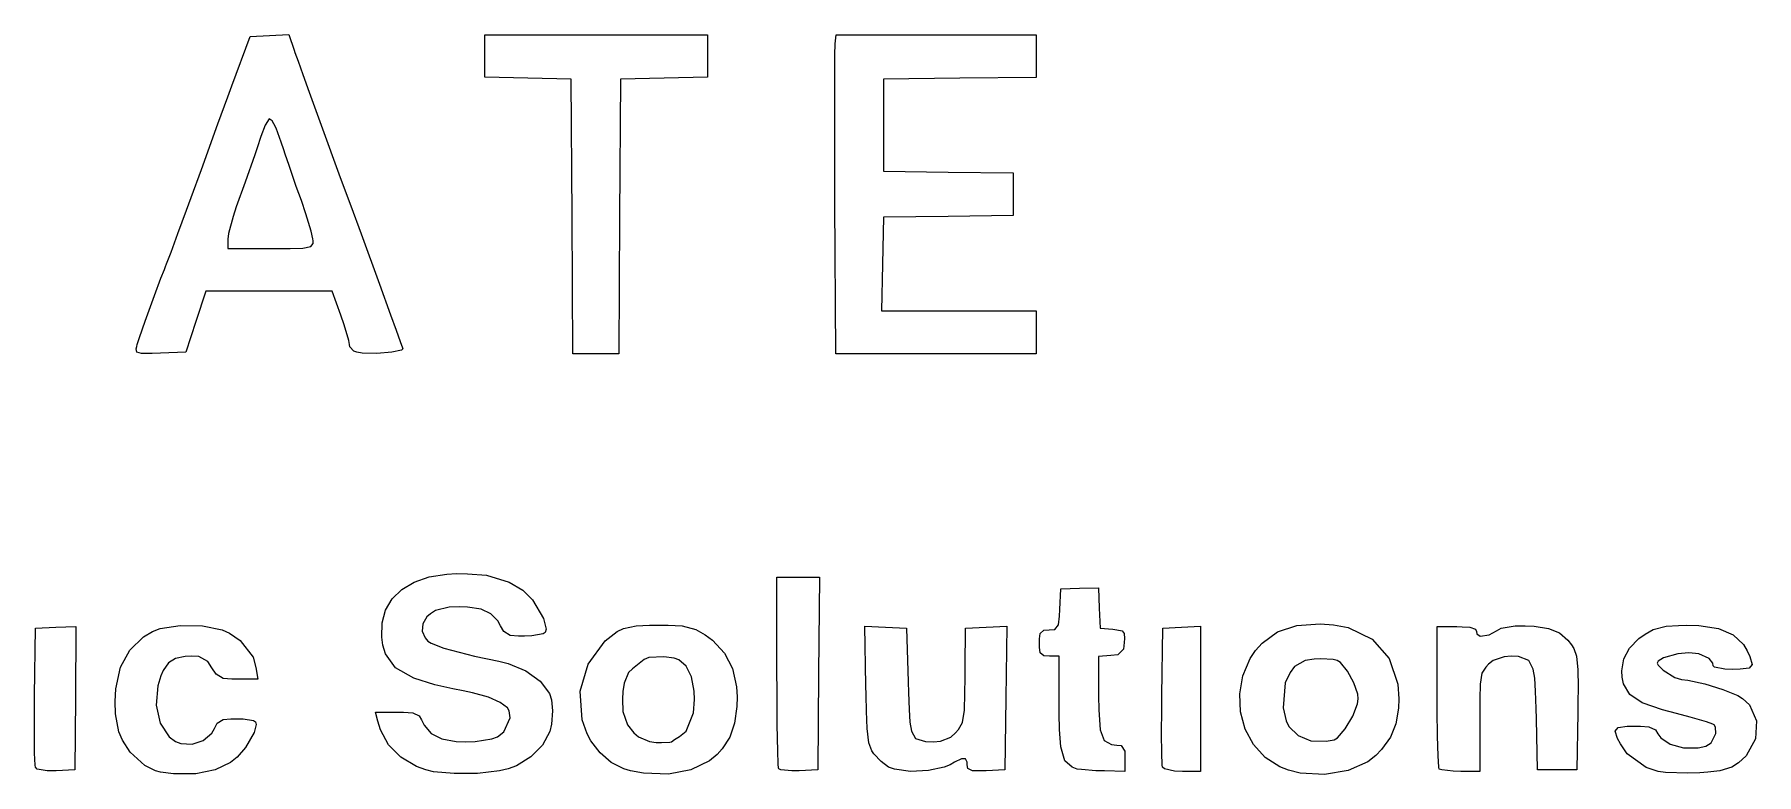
# Model space of a CAD drawing. Extents: x 217 to 1786, y 3 to 614.
# Drawn here: x 1262 to 1786, y 3 to 228 of the extents above; entities that cross this region are included whole.
import ezdxf

# ---------------------------------------------------------------- set-up
doc = ezdxf.new("R2010")
doc.units = 0

msp = doc.modelspace()

# ---------------------------------------------------------------- linework, layer by layer
for p, q in [((1322.269902, 212.497139), (1327.767926, 227.497139)), ((1327.767926, 227.497139), (1333.679526, 227.78955)), ((1333.679526, 227.78955), (1339.591127, 228.081961)), ((1339.591127, 228.081961), (1341.188127, 223.28955)), ((1399.221675, 221.525541), (1399.264481, 227.997139)), ((1399.264481, 227.997139), (1433.13224, 227.997139)), ((1433.13224, 227.997139), (1467, 227.997139)), ((1467, 227.997139), (1467, 221.526164)), ((1505.816422, 225.247139), (1506.132845, 227.997139)), ((1506.132845, 227.997139), (1536.566422, 227.997139)), ((1536.566422, 227.997139), (1567, 227.997139)), ((1567, 227.997139), (1567, 221.515569)), ((1341.188127, 223.28955), (1341.431863, 222.580869)), ((1341.431863, 222.580869), (1342.367123, 219.949463)), ((1399.178869, 215.053944), (1399.221675, 221.525541)), ((1467, 221.526164), (1467, 215.055189)), ((1505.69859, 218.396278), (1505.734773, 222.365919)), ((1505.734773, 222.365919), (1505.785588, 224.729652)), ((1505.785588, 224.729652), (1505.816422, 225.247139)), ((1567, 221.515569), (1567, 215.034)), ((1342.367123, 219.949463), (1343.840574, 215.860976)), ((1343.840574, 215.860976), (1345.781586, 210.509381)), ((1412.339435, 214.775541), (1399.178869, 215.053944)), ((1467, 215.055189), (1453.75, 214.776164)), ((1505.677229, 213.019655), (1505.69859, 218.396278)), ((1567, 215.034), (1543.75, 214.765569)), ((1321.024234, 209.096162), (1322.269902, 212.497139)), ((1345.781586, 210.509381), (1349.415279, 200.537977)), ((1425.5, 214.497139), (1412.339435, 214.775541)), ((1425.760972, 172.747139), (1425.5, 214.497139)), ((1440.5, 214.497139), (1440.239028, 172.747139)), ((1453.75, 214.776164), (1440.5, 214.497139)), ((1505.6734, 202.751778), (1505.677229, 213.019655)), ((1543.75, 214.765569), (1520.5, 214.497139)), ((1520.5, 214.497139), (1520.5, 200.497139)), ((1318.015484, 200.869209), (1321.024234, 209.096162)), ((1312.97281, 187.058076), (1318.015484, 200.869209)), ((1332.395223, 200.538617), (1331.094744, 197.080866)), ((1333.555385, 202.407775), (1332.395223, 200.538617)), ((1334.50133, 201.855569), (1333.555385, 202.407775)), ((1335.044505, 200.913981), (1334.50133, 201.855569)), ((1335.679993, 199.546424), (1335.044505, 200.913981)), ((1337.284538, 195.331928), (1335.679993, 199.546424)), ((1349.415279, 200.537977), (1355.237451, 184.632306)), ((1505.721964, 185.993477), (1505.6734, 202.751778)), ((1520.5, 200.497139), (1520.5, 186.497139)), ((1331.094744, 197.080866), (1329.909926, 193.614812)), ((1338.055968, 193.004078), (1337.284538, 195.331928)), ((1329.199588, 191.497139), (1326.310976, 183.123103)), ((1329.909926, 193.614812), (1329.199588, 191.497139)), ((1338.476238, 191.695129), (1338.055968, 193.004078)), ((1339.637529, 188.228354), (1338.476238, 191.695129)), ((1309.852199, 178.497139), (1312.97281, 187.058076)), ((1341.853131, 181.855871), (1339.637529, 188.228354)), ((1355.237451, 184.632306), (1358.408441, 175.997139)), ((1505.769678, 176.747139), (1505.721964, 185.993477)), ((1520.5, 186.497139), (1540.25, 186.225999)), ((1540.25, 186.225999), (1560, 185.954859)), ((1560, 185.954859), (1560, 179.497139)), ((1308.444379, 174.639619), (1309.852199, 178.497139)), ((1326.310976, 183.123103), (1323.594276, 175.62808)), ((1343.390702, 177.564796), (1341.853131, 181.855871)), ((1560, 179.497139), (1560, 173.039419)), ((1305.840794, 167.550362), (1308.444379, 174.639619)), ((1323.594276, 175.62808), (1322.586968, 172.733628)), ((1344.792125, 173.525376), (1343.390702, 177.564796)), ((1346.381414, 168.310565), (1344.792125, 173.525376)), ((1358.408441, 175.997139), (1361.551614, 167.439375)), ((1506.039356, 130.997139), (1505.769678, 176.747139)), ((1560, 173.039419), (1540.25, 172.768279)), ((1322.586968, 172.733628), (1321.204705, 167.538707)), ((1346.926334, 165.983085), (1346.381414, 168.310565)), ((1426.021943, 130.997139), (1425.760972, 172.747139)), ((1440.239028, 172.747139), (1439.978057, 130.997139)), ((1520.5, 172.497139), (1520.222543, 158.247139)), ((1540.25, 172.768279), (1520.5, 172.497139)), ((1303.733013, 161.869698), (1305.840794, 167.550362)), ((1321.204705, 167.538707), (1321, 165.87808)), ((1321, 165.87808), (1321, 162.997139)), ((1321, 162.997139), (1334, 162.997139)), ((1334, 162.997139), (1336.276343, 162.997847)), ((1336.276343, 162.997847), (1340.000088, 163.013528)), ((1340.000088, 163.013528), (1343.794205, 163.122779)), ((1343.794205, 163.122779), (1346.295273, 163.568672)), ((1346.295273, 163.568672), (1346.971626, 164.553512)), ((1347, 165.314796), (1346.926334, 165.983085)), ((1346.971626, 164.553512), (1347, 165.314796)), ((1361.551614, 167.439375), (1367.168024, 152.10627)), ((1301.690928, 156.614949), (1302.060259, 157.497139)), ((1302.060259, 157.497139), (1302.376709, 158.28669)), ((1302.376709, 158.28669), (1303.733013, 161.869698)), ((1520.222543, 158.247139), (1519.945087, 143.997139)), ((1298.686933, 148.71808), (1300.672838, 154.020574)), ((1300.672838, 154.020574), (1301.690928, 156.614949)), ((1367.168024, 152.10627), (1370.538041, 142.868581)), ((1295.854144, 140.873695), (1298.686933, 148.71808)), ((1314.271409, 149.997139), (1311.239812, 140.747139)), ((1333.501756, 149.997139), (1314.271409, 149.997139)), ((1352.732104, 149.997139), (1333.501756, 149.997139)), ((1355.370869, 142.747139), (1352.732104, 149.997139)), ((1356.395072, 139.795517), (1355.370869, 142.747139)), ((1370.538041, 142.868581), (1372.261679, 138.121864)), ((1519.945087, 143.997139), (1543.472543, 143.997139)), ((1543.472543, 143.997139), (1567, 143.997139)), ((1567, 143.997139), (1567, 137.497139)), ((1294.15041, 135.959067), (1295.854144, 140.873695)), ((1311.239812, 140.747139), (1308.208216, 131.497139)), ((1357.798472, 135.010356), (1356.395072, 139.795517)), ((1372.261679, 138.121864), (1373.491004, 134.712697)), ((1567, 137.497139), (1567, 130.997139)), ((1293.132057, 132.456388), (1293.287021, 133.202824)), ((1293.323521, 131.500826), (1293.132057, 132.456388)), ((1293.287021, 133.202824), (1293.454801, 133.807967)), ((1294.719521, 131.112619), (1293.323521, 131.500826)), ((1293.454801, 133.807967), (1294.15041, 135.959067)), ((1297.963272, 131.112898), (1294.719521, 131.112619)), ((1300.479059, 131.202824), (1297.963272, 131.112898)), ((1308.208216, 131.497139), (1300.479059, 131.202824)), ((1358.004817, 133.766191), (1357.798472, 135.010356)), ((1358.179894, 133.040944), (1358.004817, 133.766191)), ((1359.390663, 131.819973), (1358.179894, 133.040944)), ((1360.291668, 131.460071), (1359.390663, 131.819973)), ((1361.916749, 131.203895), (1360.291668, 131.460071)), ((1366.334587, 131.101152), (1361.916749, 131.203895)), ((1370.891505, 131.439334), (1366.334587, 131.101152)), ((1373.886118, 132.092177), (1370.891505, 131.439334)), ((1373.491004, 134.712697), (1374.160975, 132.819496)), ((1374.265878, 132.497139), (1373.886118, 132.092177)), ((1374.160975, 132.819496), (1374.265878, 132.497139)), ((1433, 130.997139), (1426.021943, 130.997139)), ((1439.978057, 130.997139), (1433, 130.997139)), ((1536.519678, 130.997139), (1506.039356, 130.997139)), ((1567, 130.997139), (1536.519678, 130.997139)), ((1377.752864, 61.538966), (1382.324576, 63.112772)), ((1382.324576, 63.112772), (1387.638816, 63.973552)), ((1387.638816, 63.973552), (1390.558045, 64.120678)), ((1390.558045, 64.120678), (1393.952235, 64.109)), ((1393.952235, 64.109), (1399.729524, 63.620891)), ((1399.729524, 63.620891), (1406.658489, 61.529067)), ((1488.12124, 34.29879), (1488.115341, 62.997139)), ((1488.115341, 62.997139), (1494.572775, 62.997139)), ((1494.572775, 62.997139), (1501.030209, 62.997139)), ((1501.030209, 62.997139), (1500.765105, 33.747139)), ((1371.046154, 56.455529), (1373.975962, 59.302947)), ((1373.975962, 59.302947), (1377.752864, 61.538966)), ((1406.658489, 61.529067), (1410.734853, 59.074251)), ((1410.734853, 59.074251), (1413.691778, 56.132395)), ((1574.202283, 53.247139), (1574.5, 59.497139)), ((1574.5, 59.497139), (1580.204534, 59.660407)), ((1580.204534, 59.660407), (1585.909068, 59.823675)), ((1585.909068, 59.823675), (1586.204534, 53.660407)), ((1367.936953, 49.129744), (1369.015724, 53.047523)), ((1369.015724, 53.047523), (1371.046154, 56.455529)), ((1384.194946, 52.917952), (1382.634859, 51.924559)), ((1388.324087, 53.88905), (1384.194946, 52.917952)), ((1391.384859, 53.982397), (1388.324087, 53.88905)), ((1393.975282, 53.905807), (1391.384859, 53.982397)), ((1398.113948, 53.286335), (1393.975282, 53.905807)), ((1401.094293, 51.940729), (1398.113948, 53.286335)), ((1413.691778, 56.132395), (1417.078984, 50.434176)), ((1574.097894, 51.201923), (1574.202283, 53.247139)), ((1586.204534, 53.660407), (1586.5, 47.497139)), ((1262.228584, 27.024139), (1262.5, 47.497139)), ((1262.5, 47.497139), (1268.633289, 47.791827)), ((1268.633289, 47.791827), (1274.766578, 48.086515)), ((1274.766578, 48.086515), (1274.633289, 26.291827)), ((1298.103013, 46.550409), (1300.414542, 47.432708)), ((1300.414542, 47.432708), (1306.482416, 48.362229)), ((1306.482416, 48.362229), (1313.258821, 48.206333)), ((1313.258821, 48.206333), (1319.282289, 46.998643)), ((1367.862126, 44.753004), (1367.936953, 49.129744)), ((1380.336533, 48.856791), (1380.136118, 46.652537)), ((1381.605417, 50.967082), (1380.336533, 48.856791)), ((1382.634859, 51.924559), (1381.605417, 50.967082)), ((1403.193822, 49.7437), (1401.094293, 51.940729)), ((1404, 48.286748), (1403.193822, 49.7437)), ((1404.964352, 46.492384), (1404, 48.286748)), ((1417.078984, 50.434176), (1417.863287, 47.230977)), ((1417.863287, 47.230977), (1417.61399, 46.181579)), ((1439.5, 46.496606), (1441.396179, 47.468036)), ((1441.396179, 47.468036), (1445.304397, 48.253394)), ((1445.304397, 48.253394), (1449.353517, 48.445114)), ((1449.353517, 48.445114), (1452, 48.471248)), ((1452, 48.471248), (1454.971639, 48.464995)), ((1454.971639, 48.464995), (1459.233015, 48.277641)), ((1459.233015, 48.277641), (1463.414467, 47.14415)), ((1515.186326, 30.116311), (1514.872653, 48.095879)), ((1514.872653, 48.095879), (1521.186326, 47.796509)), ((1521.186326, 47.796509), (1527.5, 47.497139)), ((1527.5, 47.497139), (1528, 31.208294)), ((1545.396454, 35.497139), (1545.5, 47.497139)), ((1545.5, 47.497139), (1551.769637, 47.795366)), ((1551.769637, 47.795366), (1558.039273, 48.093593)), ((1558.039273, 48.093593), (1557.769637, 26.295366)), ((1572.651802, 47.1035), (1573.81515, 48.55022)), ((1573.81515, 48.55022), (1574.097894, 51.201923)), ((1586.5, 47.497139), (1590.306565, 47.183401)), ((1590.306565, 47.183401), (1591.539692, 47.071387)), ((1605.228584, 27.024139), (1605.5, 47.497139)), ((1605.5, 47.497139), (1611.25, 47.797043)), ((1611.25, 47.797043), (1617, 48.096947)), ((1617, 48.096947), (1617, 26.047043)), ((1640.468738, 46.422991), (1646.3064, 48.341499)), ((1646.3064, 48.341499), (1653.423842, 48.818787)), ((1653.423842, 48.818787), (1657.510874, 48.532878)), ((1657.510874, 48.532878), (1661.93622, 47.701129)), ((1661.93622, 47.701129), (1669.280039, 44.152003)), ((1689, 26.663806), (1689, 47.997139)), ((1689, 47.997139), (1695, 47.997139)), ((1695, 47.997139), (1696.597656, 47.980537)), ((1696.597656, 47.980537), (1698.949219, 47.830147)), ((1698.949219, 47.830147), (1700.71875, 47.223701)), ((1700.71875, 47.223701), (1701, 46.497139)), ((1707.027494, 46.732056), (1708.512365, 47.525672)), ((1708.512365, 47.525672), (1712.750191, 48.280284)), ((1712.750191, 48.280284), (1715.799357, 48.294026)), ((1715.799357, 48.294026), (1718.496472, 48.153213)), ((1718.496472, 48.153213), (1722.885456, 47.451831)), ((1722.885456, 47.451831), (1726.203223, 46.079456)), ((1754.781962, 47.112104), (1758.665579, 48.16074)), ((1758.665579, 48.16074), (1762.456722, 48.378505)), ((1762.456722, 48.378505), (1765, 48.404155)), ((1765, 48.404155), (1768.634474, 48.303687)), ((1768.634474, 48.303687), (1774.643773, 47.404853)), ((1774.643773, 47.404853), (1779.122587, 45.512516)), ((1291.141827, 40.880967), (1295.399448, 44.926776)), ((1295.399448, 44.926776), (1298.103013, 46.550409)), ((1319.282289, 46.998643), (1321.554962, 46.010882)), ((1321.554962, 46.010882), (1324.799559, 43.815833)), ((1324.799559, 43.815833), (1328.69798, 38.726949)), ((1368.217531, 42.408403), (1367.862126, 44.753004)), ((1368.995102, 39.740194), (1368.217531, 42.408403)), ((1380.136118, 46.652537), (1381.022335, 44.554102)), ((1381.022335, 44.554102), (1381.878607, 43.606998)), ((1381.878607, 43.606998), (1382.878129, 42.976467)), ((1382.878129, 42.976467), (1386.771622, 41.481156)), ((1406.913496, 45.305298), (1404.964352, 46.492384)), ((1409.418968, 45.140307), (1406.913496, 45.305298)), ((1411.25748, 45.1489), (1409.418968, 45.140307)), ((1413.540269, 45.250008), (1411.25748, 45.1489)), ((1416.927097, 45.800232), (1413.540269, 45.250008)), ((1417.61399, 46.181579), (1416.927097, 45.800232)), ((1430.619681, 36.612478), (1435.874853, 43.659106)), ((1435.874853, 43.659106), (1439.5, 46.496606)), ((1463.414467, 47.14415), (1466.279359, 45.497139)), ((1466.279359, 45.497139), (1468.518791, 43.885297)), ((1468.518791, 43.885297), (1472.143421, 39.979589)), ((1568, 42.997139), (1568.012928, 44.249524)), ((1568.012695, 41.740629), (1568, 42.997139)), ((1568.012928, 44.249524), (1568.201729, 45.916607)), ((1568.201729, 45.916607), (1569.319162, 46.901369)), ((1569.319162, 46.901369), (1570.952283, 46.997139)), ((1570.952283, 46.997139), (1572.651802, 47.1035)), ((1591.539692, 47.071387), (1593.131556, 46.734711)), ((1593.131556, 46.734711), (1593.814133, 45.954623)), ((1593.806565, 43.183401), (1593.547757, 41.134706)), ((1593.895299, 44.379264), (1593.806565, 43.183401)), ((1593.814133, 45.954623), (1593.895299, 44.379264)), ((1633.773079, 40.731616), (1635.755997, 43.012372)), ((1635.755997, 43.012372), (1640.468738, 46.422991)), ((1669.280039, 44.152003), (1674.398828, 38.334057)), ((1701, 46.497139), (1701.134335, 45.841473)), ((1701.134335, 45.841473), (1702.105757, 45.124017)), ((1702.105757, 45.124017), (1704.80349, 45.512402)), ((1704.80349, 45.512402), (1707.027494, 46.732056)), ((1726.203223, 46.079456), (1728.77271, 43.90251)), ((1728.77271, 43.90251), (1729.877766, 42.470578)), ((1729.877766, 42.470578), (1730.559341, 41.401508)), ((1747.51091, 41.457214), (1750.396805, 44.363728)), ((1750.396805, 44.363728), (1752.278495, 45.693828)), ((1752.278495, 45.693828), (1754.781962, 47.112104)), ((1779.122587, 45.512516), (1782.249768, 42.551109)), ((1782.249768, 42.551109), (1783.362389, 40.64589)), ((1288.35212, 35.648966), (1291.141827, 40.880967)), ((1302.956515, 37.001253), (1301.343421, 34.635222)), ((1305.07852, 38.36127), (1302.956515, 37.001253)), ((1308.053321, 38.93567), (1305.07852, 38.36127)), ((1309.967984, 38.997139), (1308.053321, 38.93567)), ((1312.203733, 38.885498), (1309.967984, 38.997139)), ((1314.908692, 37.349715), (1312.203733, 38.885498)), ((1316.132501, 35.497139), (1314.908692, 37.349715)), ((1328.69798, 38.726949), (1329.556118, 35.566408)), ((1371.990858, 35.489276), (1368.995102, 39.740194)), ((1386.771622, 41.481156), (1396.033065, 39.022829)), ((1396.033065, 39.022829), (1403.465445, 37.52836)), ((1403.465445, 37.52836), (1406.360789, 36.836306)), ((1406.360789, 36.836306), (1411.700415, 34.560297)), ((1446.155994, 36.757657), (1444.121121, 35.183219)), ((1447.707794, 37.996788), (1446.155994, 36.757657)), ((1449.084388, 38.663692), (1447.707794, 37.996788)), ((1453.704123, 38.860223), (1449.084388, 38.663692)), ((1456.814647, 38.38421), (1453.704123, 38.860223)), ((1458.215878, 37.913854), (1456.814647, 38.38421)), ((1460.509965, 35.968833), (1458.215878, 37.913854)), ((1472.143421, 39.979589), (1474.597363, 35.225939)), ((1568.202148, 40.071358), (1568.012695, 41.740629)), ((1569.335938, 39.090889), (1568.202148, 40.071358)), ((1571, 38.997139), (1569.335938, 39.090889)), ((1574, 38.997139), (1571, 38.997139)), ((1574.022236, 24.247139), (1574, 38.997139)), ((1589.75, 39.186774), (1586, 38.876408)), ((1586, 38.876408), (1586, 27.008202)), ((1591.833901, 39.446173), (1589.75, 39.186774)), ((1593.547757, 41.134706), (1591.833901, 39.446173)), ((1629.894303, 33.021397), (1632.143008, 38.27168)), ((1632.143008, 38.27168), (1633.773079, 40.731616)), ((1648.896188, 37.659829), (1645.645548, 35.870738)), ((1651.536185, 38.08952), (1648.896188, 37.659829)), ((1653.631163, 38.244914), (1651.536185, 38.08952)), ((1657.407803, 38.0567), (1653.631163, 38.244914)), ((1658.624308, 37.736274), (1657.407803, 38.0567)), ((1659.593717, 37.061688), (1658.624308, 37.736274)), ((1661.706086, 34.445328), (1659.593717, 37.061688)), ((1674.398828, 38.334057), (1677.033549, 30.541708)), ((1706.100128, 37.684709), (1704.646023, 36.544888)), ((1709.398027, 38.866194), (1706.100128, 37.684709)), ((1711.491035, 38.997139), (1709.398027, 38.866194)), ((1713.800143, 38.911415), (1711.491035, 38.997139)), ((1716.8989, 37.680702), (1713.800143, 38.911415)), ((1718.183741, 35.115606), (1716.8989, 37.680702)), ((1730.559341, 41.401508), (1731.448439, 38.984901)), ((1731.448439, 38.984901), (1731.829523, 34.851412)), ((1745.196829, 34.560468), (1745.782558, 38.198838)), ((1745.782558, 38.198838), (1747.51091, 41.457214)), ((1756.228, 37.458298), (1756, 36.909204)), ((1756, 36.909204), (1756.228909, 36.298469)), ((1757.852173, 38.523608), (1756.228, 37.458298)), ((1762.209714, 39.718605), (1757.852173, 38.523608)), ((1765.618482, 39.997139), (1762.209714, 39.718605)), ((1768.610661, 39.709517), (1765.618482, 39.997139)), ((1771.813702, 38.33102), (1768.610661, 39.709517)), ((1772.861599, 36.903399), (1771.813702, 38.33102)), ((1773, 36.068568), (1772.861599, 36.903399)), ((1783.362389, 40.64589), (1784.166301, 38.884187)), ((1784.166301, 38.884187), (1784.824649, 36.533616)), ((1286.952606, 29.085012), (1288.35212, 35.648966)), ((1300.620253, 33.006076), (1299.684226, 30.02848)), ((1301.343421, 34.635222), (1300.620253, 33.006076)), ((1317.418389, 33.525248), (1316.132501, 35.497139)), ((1319.616911, 32.213926), (1317.418389, 33.525248)), ((1322.24501, 32.008986), (1319.616911, 32.213926)), ((1324.160458, 31.997139), (1322.24501, 32.008986)), ((1330.123365, 31.997139), (1324.160458, 31.997139)), ((1329.556118, 35.566408), (1330.123365, 31.997139)), ((1377.591829, 32.295427), (1371.990858, 35.489276)), ((1383.996281, 30.312017), (1377.591829, 32.295427)), ((1411.700415, 34.560297), (1416.029032, 31.394636)), ((1428.207844, 28.363495), (1430.619681, 36.612478)), ((1442.967121, 34.065359), (1441.602372, 30.764978)), ((1444.121121, 35.183219), (1442.967121, 34.065359)), ((1462.08416, 32.77019), (1460.509965, 35.968833)), ((1462.887997, 28.420474), (1462.08416, 32.77019)), ((1474.597363, 35.225939), (1475.842566, 29.698058)), ((1488.133134, 28.51657), (1488.12124, 34.29879)), ((1500.765105, 33.747139), (1500.5, 4.497139)), ((1545.312578, 27.662875), (1545.370389, 32.525643)), ((1545.370389, 32.525643), (1545.396454, 35.497139)), ((1628.937501, 27.537845), (1629.894303, 33.021397)), ((1644.286185, 34.099256), (1642.79132, 30.937832)), ((1645.645548, 35.870738), (1644.286185, 34.099256)), ((1663.621373, 30.926588), (1661.706086, 34.445328)), ((1702.650629, 33.886296), (1702.142313, 30.524445)), ((1703.775652, 35.706409), (1702.650629, 33.886296)), ((1704.646023, 36.544888), (1703.775652, 35.706409)), ((1718.683669, 32.283035), (1718.183741, 35.115606)), ((1718.984307, 28.340545), (1718.683669, 32.283035)), ((1731.829523, 34.851412), (1731.871504, 29.653241)), ((1745.327784, 32.589994), (1745.196829, 34.560468)), ((1745.751999, 30.563157), (1745.327784, 32.589994)), ((1756.228909, 36.298469), (1757.768273, 34.740609)), ((1757.768273, 34.740609), (1761.321626, 32.54507)), ((1761.321626, 32.54507), (1763.384859, 31.939493)), ((1763.384859, 31.939493), (1765.308578, 31.744366)), ((1765.308578, 31.744366), (1770.415879, 30.619234)), ((1773.43125, 35.629951), (1773, 36.068568)), ((1776.54375, 35.074148), (1773.43125, 35.629951)), ((1779, 34.997139), (1776.54375, 35.074148)), ((1781.184296, 35.022861), (1779, 34.997139)), ((1783.941042, 35.389455), (1781.184296, 35.022861)), ((1784.824649, 36.533616), (1783.941042, 35.389455)), ((1262.184458, 22.884456), (1262.228584, 27.024139)), ((1274.633289, 26.291827), (1274.5, 4.497139)), ((1286.749885, 25.258003), (1286.952606, 29.085012)), ((1299.684226, 30.02848), (1299.191738, 24.078545)), ((1389.507794, 29.076162), (1383.996281, 30.312017)), ((1392.674612, 28.462207), (1389.507794, 29.076162)), ((1395.478892, 27.880252), (1392.674612, 28.462207)), ((1400.296042, 26.521177), (1395.478892, 27.880252)), ((1403.906112, 24.967253), (1400.296042, 26.521177)), ((1416.029032, 31.394636), (1418.855124, 27.698783)), ((1418.855124, 27.698783), (1419.551126, 25.764365)), ((1428.859143, 19.66393), (1428.207844, 28.363495)), ((1441.249103, 28.237799), (1441.077838, 25.943378)), ((1441.602372, 30.764978), (1441.249103, 28.237799)), ((1462.985258, 25.84601), (1462.887997, 28.420474)), ((1475.842566, 29.698058), (1476, 26.666814)), ((1476, 26.666814), (1475.917844, 23.731147)), ((1488.214453, 18.13659), (1488.133134, 28.51657)), ((1515.239558, 27.205954), (1515.186326, 30.116311)), ((1515.35107, 22.322058), (1515.239558, 27.205954)), ((1528, 31.208294), (1528.09995, 28.003646)), ((1528.09995, 28.003646), (1528.304871, 22.769999)), ((1545.145525, 22.624325), (1545.312578, 27.662875)), ((1557.769637, 26.295366), (1557.5, 4.497139)), ((1586, 27.008202), (1586.042921, 22.657638)), ((1605.184064, 22.885482), (1605.228584, 27.024139)), ((1629.204588, 22.06976), (1628.937501, 27.537845)), ((1642.79132, 30.937832), (1642.132262, 23.25836)), ((1664.825395, 27.450118), (1663.621373, 30.926588)), ((1665, 26.022936), (1664.825395, 27.450118)), ((1677.033549, 30.541708), (1677.338434, 25.997139)), ((1689.013607, 22.364782), (1689, 26.663806)), ((1702.142313, 30.524445), (1702.018344, 26.016135)), ((1719.15938, 23.106497), (1718.984307, 28.340545)), ((1731.871504, 29.653241), (1731.818273, 24.810271)), ((1747.619235, 27.326458), (1745.751999, 30.563157)), ((1751.367613, 24.831057), (1747.619235, 27.326458)), ((1770.415879, 30.619234), (1775.980322, 28.893466)), ((1775.980322, 28.893466), (1780.534702, 27.022104)), ((1780.534702, 27.022104), (1781.974617, 26.174027)), ((1262.164396, 15.370571), (1262.184458, 22.884456)), ((1286.818099, 21.512871), (1286.749885, 25.258003)), ((1287.863625, 16.041182), (1286.818099, 21.512871)), ((1299.191738, 24.078545), (1300.414308, 18.684336)), ((1366.621288, 19.247139), (1365.961896, 21.997139)), ((1365.961896, 21.997139), (1372.505699, 21.997139)), ((1372.505699, 21.997139), (1374.503998, 21.983892)), ((1374.503998, 21.983892), (1377.265296, 21.816812)), ((1377.265296, 21.816812), (1379.279243, 20.909188)), ((1406.126863, 23.296922), (1403.906112, 24.967253)), ((1406.659295, 22.442618), (1406.126863, 23.296922)), ((1406.943492, 20.286285), (1406.659295, 22.442618)), ((1419.811648, 22.363778), (1419.52763, 18.332825)), ((1419.551126, 25.764365), (1419.811648, 22.363778)), ((1441.077838, 25.943378), (1441.169903, 22.232855)), ((1441.169903, 22.232855), (1442.596169, 18.100158)), ((1460.469338, 16.215249), (1462.701133, 21.81343)), ((1462.701133, 21.81343), (1462.985258, 25.84601)), ((1475.917844, 23.731147), (1475.226553, 18.659859)), ((1515.570085, 17.000574), (1515.35107, 22.322058)), ((1528.304871, 22.769999), (1528.592248, 18.925073)), ((1544.587649, 18.870827), (1545.145525, 22.624325)), ((1574.036005, 21.444711), (1574.022236, 24.247139)), ((1574.133615, 16.691169), (1574.036005, 21.444711)), ((1586.042921, 22.657638), (1586.499772, 16.586836)), ((1605.16109, 15.379185), (1605.184064, 22.885482)), ((1617, 26.047043), (1617, 3.997139)), ((1630.627549, 16.865877), (1629.204588, 22.06976)), ((1642.132262, 23.25836), (1643.021666, 19.364833)), ((1663.310548, 20.749919), (1664.783204, 24.526985)), ((1664.783204, 24.526985), (1665, 26.022936)), ((1677.223953, 23.221294), (1676.433592, 18.431752)), ((1677.338434, 25.997139), (1677.223953, 23.221294)), ((1689.114258, 14.643298), (1689.013607, 22.364782)), ((1702.000762, 21.684511), (1702, 19.044888)), ((1702.018344, 26.016135), (1702.000762, 21.684511)), ((1719.22287, 19.948377), (1719.15938, 23.106497)), ((1731.774269, 21.89984), (1731.5, 4.497139)), ((1731.818273, 24.810271), (1731.774269, 21.89984)), ((1757.624417, 22.659355), (1751.367613, 24.831057)), ((1761.889505, 21.564391), (1757.624417, 22.659355)), ((1766.023271, 20.514838), (1761.889505, 21.564391)), ((1781.974617, 26.174027), (1784.028702, 24.203964)), ((1784.028702, 24.203964), (1786.204059, 19.319666)), ((1288.995451, 13.505984), (1287.863625, 16.041182)), ((1300.414308, 18.684336), (1303.202698, 14.504314)), ((1316.173031, 15.583227), (1317.001794, 17.001469)), ((1317.001794, 17.001469), (1317.8172, 18.649373)), ((1317.8172, 18.649373), (1319.609535, 19.786684)), ((1319.609535, 19.786684), (1321.902071, 19.983124)), ((1321.902071, 19.983124), (1323.562303, 19.997139)), ((1323.562303, 19.997139), (1325.674449, 19.921706)), ((1325.674449, 19.921706), (1328.823633, 19.412347)), ((1329.075311, 15.837784), (1326.391398, 11.200275)), ((1328.823633, 19.412347), (1329.472795, 19.041157)), ((1329.661518, 18.261011), (1329.075311, 15.837784)), ((1329.472795, 19.041157), (1329.661518, 18.261011)), ((1367.42338, 16.644165), (1366.621288, 19.247139)), ((1369.934324, 12.052834), (1367.42338, 16.644165)), ((1379.279243, 20.909188), (1379.950071, 19.628462)), ((1379.950071, 19.628462), (1380.719291, 18.001197)), ((1380.719291, 18.001197), (1382.927119, 15.47569)), ((1403.035173, 14.515328), (1404.993739, 16.021456)), ((1404.993739, 16.021456), (1406.943492, 20.286285)), ((1418.984018, 16.136052), (1416.747041, 11.962466)), ((1419.52763, 18.332825), (1418.984018, 16.136052)), ((1430.402158, 15.380109), (1428.859143, 19.66393)), ((1442.596169, 18.100158), (1444.56266, 15.707206)), ((1458.5, 14.595295), (1460.469338, 16.215249)), ((1475.226553, 18.659859), (1473.756963, 14.437947)), ((1488.357974, 10.143822), (1488.214453, 18.13659)), ((1516.068261, 12.701222), (1515.570085, 17.000574)), ((1528.592248, 18.925073), (1529.052998, 16.254289)), ((1529.052998, 16.254289), (1530.268074, 13.980247)), ((1541.027, 14.399286), (1542.459531, 15.736921)), ((1542.459531, 15.736921), (1543.388106, 16.765126)), ((1543.388106, 16.765126), (1544.587649, 18.870827)), ((1574.526013, 11.43651), (1574.133615, 16.691169)), ((1586.499772, 16.586836), (1587.703488, 13.34367)), ((1633.13837, 12.174931), (1630.627549, 16.865877)), ((1643.021666, 19.364833), (1643.884975, 17.599291)), ((1643.884975, 17.599291), (1646.690433, 14.863994)), ((1658.651584, 14.177846), (1661.034045, 16.907566)), ((1661.034045, 16.907566), (1663.310548, 20.749919)), ((1676.433592, 18.431752), (1674.772208, 14.358063)), ((1702, 19.044888), (1702, 3.997139)), ((1719.5, 4.497139), (1719.22287, 19.948377)), ((1743.203937, 16.251381), (1744.081656, 17.365056)), ((1743.926798, 14.001123), (1743.203937, 16.251381)), ((1744.081656, 17.365056), (1746.868856, 17.734088)), ((1746.868856, 17.734088), (1749.075042, 17.761845)), ((1749.075042, 17.761845), (1750.891527, 17.746553)), ((1750.891527, 17.746553), (1753.454838, 17.569823)), ((1753.454838, 17.569823), (1755.457977, 16.667365)), ((1755.457977, 16.667365), (1756.212878, 15.429267)), ((1770.972659, 19.063114), (1766.023271, 20.514838)), ((1772.892185, 18.342832), (1770.972659, 19.063114)), ((1773.297555, 18.099584), (1772.892185, 18.342832)), ((1773.741067, 17.396471), (1773.297555, 18.099584)), ((1773.832652, 15.533783), (1773.741067, 17.396471)), ((1786.204059, 19.319666), (1785.848812, 13.887236)), ((1262.228751, 9.473429), (1262.164396, 15.370571)), ((1291.337997, 9.875048), (1288.995451, 13.505984)), ((1303.202698, 14.504314), (1305.137439, 13.075391)), ((1305.137439, 13.075391), (1306.709223, 12.451523)), ((1306.709223, 12.451523), (1310.180686, 12.292857)), ((1310.180686, 12.292857), (1313.550733, 13.408052)), ((1313.550733, 13.408052), (1316.173031, 15.583227)), ((1326.391398, 11.200275), (1323.869242, 8.338229)), ((1373.614377, 8.321451), (1369.934324, 12.052834)), ((1382.927119, 15.47569), (1386.146473, 13.862583)), ((1386.146473, 13.862583), (1390.520166, 13.090318)), ((1390.520166, 13.090318), (1393.184519, 12.997139)), ((1393.184519, 12.997139), (1396.254736, 13.103833)), ((1396.254736, 13.103833), (1401.333282, 13.886542)), ((1401.333282, 13.886542), (1403.035173, 14.515328)), ((1416.747041, 11.962466), (1413.246103, 8.359072)), ((1431.518671, 13.267211), (1430.402158, 15.380109)), ((1434.268686, 9.591536), (1431.518671, 13.267211)), ((1444.56266, 15.707206), (1445.974922, 14.522706)), ((1445.974922, 14.522706), (1449.311983, 13.090032)), ((1449.311983, 13.090032), (1451.332917, 12.800585)), ((1451.332917, 12.800585), (1452.990371, 12.722216)), ((1452.990371, 12.722216), (1455.477051, 12.826942)), ((1455.477051, 12.826942), (1456, 12.997139)), ((1456, 12.997139), (1456.940625, 13.672847)), ((1456.940625, 13.672847), (1458.5, 14.595295)), ((1471.418284, 10.804582), (1469.894664, 9.127098)), ((1473.756963, 14.437947), (1471.418284, 10.804582)), ((1516.955079, 10.276532), (1516.068261, 12.701222)), ((1530.268074, 13.980247), (1533.343525, 13.054977)), ((1533.343525, 13.054977), (1535.709531, 13.012452)), ((1535.709531, 13.012452), (1537.881415, 13.129649)), ((1537.881415, 13.129649), (1541.027, 14.399286)), ((1575.706637, 7.22415), (1574.526013, 11.43651)), ((1587.703488, 13.34367), (1589.956696, 12.11278)), ((1589.956696, 12.11278), (1591.571429, 11.997139)), ((1591.571429, 11.997139), (1592.864955, 11.873977)), ((1592.864955, 11.873977), (1593.925223, 10.127654)), ((1605.220227, 9.49564), (1605.16109, 15.379185)), ((1636.669035, 8.245657), (1633.13837, 12.174931)), ((1646.690433, 14.863994), (1650.597402, 13.322671)), ((1650.597402, 13.322671), (1655.201549, 13.134835)), ((1655.201549, 13.134835), (1657.63871, 13.598322)), ((1657.63871, 13.598322), (1658.651584, 14.177846)), ((1672.09281, 10.639809), (1670.325422, 8.801341)), ((1674.772208, 14.358063), (1672.09281, 10.639809)), ((1689.294596, 8.692126), (1689.114258, 14.643298)), ((1744.791916, 12.327294), (1743.926798, 14.001123)), ((1746.847425, 9.34545), (1744.791916, 12.327294)), ((1756.212878, 15.429267), (1757.062825, 14.167685)), ((1757.062825, 14.167685), (1759.957085, 12.223746)), ((1759.957085, 12.223746), (1763.958273, 11.178903)), ((1763.958273, 11.178903), (1768.483712, 11.185312)), ((1768.483712, 11.185312), (1770.760939, 11.630286)), ((1770.760939, 11.630286), (1772.411948, 12.696568)), ((1772.411948, 12.696568), (1773.832652, 15.533783)), ((1785.848812, 13.887236), (1783.018736, 8.759592)), ((1262.369716, 5.908351), (1262.228751, 9.473429)), ((1262.466488, 5.223874), (1262.369716, 5.908351)), ((1295.759536, 5.728694), (1291.337997, 9.875048)), ((1298.973837, 4.116984), (1295.759536, 5.728694)), ((1321.872339, 6.730912), (1317.119404, 4.405259)), ((1323.869242, 8.338229), (1321.872339, 6.730912)), ((1378.415655, 5.49857), (1373.614377, 8.321451)), ((1381.221789, 4.44299), (1378.415655, 5.49857)), ((1408.804054, 5.658169), (1406.331003, 4.749994)), ((1413.246103, 8.359072), (1408.804054, 5.658169)), ((1437.622992, 6.722092), (1434.268686, 9.591536)), ((1441.479552, 4.746165), (1437.622992, 6.722092)), ((1467.613659, 7.230756), (1461.913259, 4.475293)), ((1469.894664, 9.127098), (1467.613659, 7.230756)), ((1488.495962, 6.299081), (1488.357974, 10.143822)), ((1488.598325, 4.986883), (1488.495962, 6.299081)), ((1517.596399, 9.316941), (1516.955079, 10.276532)), ((1519.783038, 6.962599), (1517.596399, 9.316941)), ((1522.096399, 5.261881), (1519.783038, 6.962599)), ((1523.871816, 4.617654), (1522.096399, 5.261881)), ((1540.77417, 6.000877), (1539.036449, 5.217651)), ((1542.187352, 6.828556), (1540.77417, 6.000877)), ((1544.246994, 7.769912), (1542.187352, 6.828556)), ((1545.438118, 7.757685), (1544.246994, 7.769912)), ((1545.945258, 6.789982), (1545.438118, 7.757685)), ((1546, 5.947235), (1545.945258, 6.789982)), ((1546.163316, 4.849233), (1546, 5.947235)), ((1577.915537, 5.216698), (1575.706637, 7.22415)), ((1593.925223, 10.127654), (1594, 7.997139)), ((1594, 7.997139), (1594, 3.997139)), ((1605.354302, 5.948519), (1605.220227, 9.49564)), ((1605.447199, 5.274139), (1605.354302, 5.948519)), ((1606.019958, 4.727392), (1605.447199, 5.274139)), ((1641.15153, 5.326791), (1636.669035, 8.245657)), ((1643.728459, 4.323991), (1641.15153, 5.326791)), ((1667.949906, 6.927047), (1661.906214, 4.224622)), ((1670.325422, 8.801341), (1667.949906, 6.927047)), ((1689.532747, 5.233142), (1689.294596, 8.692126)), ((1752.610184, 5.142948), (1746.847425, 9.34545)), ((1778.671983, 5.264913), (1775.018467, 4.130044)), ((1780.693068, 6.576601), (1778.671983, 5.264913)), ((1783.018736, 8.759592), (1780.693068, 6.576601)), ((1263.023884, 4.636111), (1262.466488, 5.223874)), ((1266.083868, 4.135011), (1263.023884, 4.636111)), ((1268.737904, 4.196874), (1266.083868, 4.135011)), ((1274.5, 4.497139), (1268.737904, 4.196874)), ((1300.573917, 3.730385), (1298.973837, 4.116984)), ((1304.436078, 3.281998), (1300.573917, 3.730385)), ((1311.320738, 3.258276), (1304.436078, 3.281998)), ((1317.119404, 4.405259), (1311.320738, 3.258276)), ((1383.584493, 3.889304), (1381.221789, 4.44299)), ((1389.855188, 3.300175), (1383.584493, 3.889304)), ((1397.012681, 3.387688), (1389.855188, 3.300175)), ((1403.648668, 4.134623), (1397.012681, 3.387688)), ((1406.331003, 4.749994), (1403.648668, 4.134623)), ((1443.564292, 4.120548), (1441.479552, 4.746165)), ((1447.484485, 3.403324), (1443.564292, 4.120548)), ((1455.058241, 3.171856), (1447.484485, 3.403324)), ((1461.913259, 4.475293), (1455.058241, 3.171856)), ((1488.651802, 4.751518), (1488.598325, 4.986883)), ((1489.302267, 4.445354), (1488.651802, 4.751518)), ((1492.598475, 4.151428), (1489.302267, 4.445354)), ((1494.838232, 4.199868), (1492.598475, 4.151428)), ((1500.5, 4.497139), (1494.838232, 4.199868)), ((1528.727986, 3.993252), (1523.871816, 4.617654)), ((1534.22336, 4.210679), (1528.727986, 3.993252)), ((1539.036449, 5.217651), (1534.22336, 4.210679)), ((1547.633411, 4.139738), (1546.163316, 4.849233)), ((1550.002057, 4.117711), (1547.633411, 4.139738)), ((1551.75, 4.197235), (1550.002057, 4.117711)), ((1557.5, 4.497139), (1551.75, 4.197235)), ((1579.5, 4.702971), (1577.915537, 5.216698)), ((1580.769727, 4.509838), (1579.5, 4.702971)), ((1585.16543, 4.19557), (1580.769727, 4.509838)), ((1587.75, 4.11314), (1585.16543, 4.19557)), ((1594, 3.997139), (1587.75, 4.11314)), ((1609.068201, 4.080932), (1606.019958, 4.727392)), ((1611.468615, 3.997139), (1609.068201, 4.080932)), ((1617, 3.997139), (1611.468615, 3.997139)), ((1647.331384, 3.456112), (1643.728459, 4.323991)), ((1654.777831, 3.024626), (1647.331384, 3.456112)), ((1661.906214, 4.224622), (1654.777831, 3.024626)), ((1689.666667, 4.663806), (1689.532747, 5.233142)), ((1690.385807, 4.404951), (1689.666667, 4.663806)), ((1693.849089, 4.049743), (1690.385807, 4.404951)), ((1696.166667, 3.997139), (1693.849089, 4.049743)), ((1702, 3.997139), (1696.166667, 3.997139)), ((1725.5, 4.497139), (1719.5, 4.497139)), ((1731.5, 4.497139), (1725.5, 4.497139)), ((1756.216821, 3.995662), (1752.610184, 5.142948)), ((1758.545202, 3.680367), (1756.216821, 3.995662)), ((1765.319771, 3.449271), (1758.545202, 3.680367)), ((1768.931555, 3.561934), (1765.319771, 3.449271)), ((1771.348065, 3.718361), (1768.931555, 3.561934)), ((1775.018467, 4.130044), (1771.348065, 3.718361))]:
    msp.add_line(p, q)

doc.saveas('drawing.dxf')
